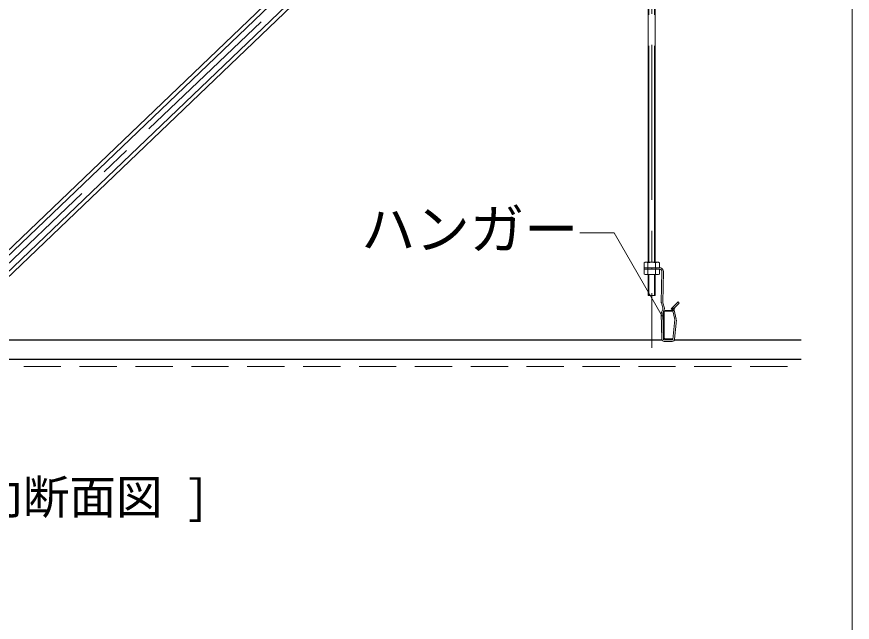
# Model space of a CAD drawing. Units: millimetres, scale not verified. Extents: x -7800 to 7800, y -5387 to 5300.
# Drawn here: x -3167 to -2090, y -335 to 446 of the extents above; entities that cross this region are included whole.
import ezdxf
from ezdxf.enums import TextEntityAlignment as Align

# ---------------------------------------------------------------- set-up
doc = ezdxf.new("R2010")
doc.units = ezdxf.units.MM
doc.header["$LTSCALE"] = 40
for name, pattern in [('CHAIN1', [8, 5, -1, 1, -1]), ('DASHED1', [1.8, 1.2, -0.6]), ('DOUBLE_CHAIN2', [12.8, 9, -1, 0.6, -0.6, 0.6, -1])]:
    doc.linetypes.add(name, pattern=pattern)
for name, color, linetype, lineweight in [('7-0_中心線', 4, 'CHAIN1', 9), ('7-1_吊り材', 7, 'Continuous', 18), ('7-2_野縁受け', 3, 'Continuous', 18), ('7-3_野縁', 2, 'Continuous', 25), ('7-4_ブレース・補強材', 4, 'Continuous', 9), ('7-6_文字', 7, 'Continuous', 18), ('7-D_パネル', 4, 'Continuous', 9), ('F-3_野縁', 7, 'Continuous', 18)]:
    doc.layers.add(name, color=color, linetype=linetype, lineweight=lineweight)
doc.styles.add('ＭＳ ゴシック', font='')
doc.styles.get('ＭＳ ゴシック').set_extended_font_data('MS Gothic')

msp = doc.modelspace()

# ---------------------------------------------------------------- linework, layer by layer
at = {"layer": '7-0_中心線'}
for p, q in [((-2348.34, 1049.3), (-2348.34, 18.65)), ((-2389.55, 881.76), (-3228.88, 77.99))]:
    msp.add_line(p, q, dxfattribs=at)
at = {"layer": '7-0_中心線', "linetype": 'Continuous'}
msp.add_line((-2348.34, 120.02), (-2348.34, 122.02), dxfattribs=at)
at = {"layer": '7-1_吊り材'}
for p, q in [((-2352.84, 920.02), (-2352.84, 129.02)), ((-2343.84, 920.02), (-2343.84, 129.02)), ((-2358.34, 122.02), (-2358.34, 120.02)), ((-2338.34, 120.02), (-2358.34, 120.02)), ((-2356.83, 129.02), (-2358.14, 128.27)), ((-2358.14, 122.02), (-2358.14, 128.27)), ((-2338.54, 122.02), (-2358.14, 122.02)), ((-2358.14, 120.02), (-2358.14, 118.22)), ((-2339.85, 129.02), (-2356.83, 129.02)), ((-2353.34, 122.02), (-2353.34, 120.02)), ((-2353.24, 122.02), (-2353.24, 128.27)), ((-2353.24, 120.02), (-2353.24, 118.22)), ((-2343.44, 122.02), (-2343.44, 128.27)), ((-2343.44, 120.02), (-2343.44, 118.22)), ((-2343.34, 122.02), (-2343.34, 120.02)), ((-2339.85, 129.02), (-2338.54, 128.27)), ((-2338.54, 122.02), (-2338.54, 128.27)), ((-2338.54, 120.02), (-2338.54, 118.22)), ((-2358.14, 118.22), (-2358.14, 113.78)), ((-2356.83, 113.02), (-2358.14, 113.78)), ((-2356.83, 113.02), (-2339.85, 113.02)), ((-2353.24, 118.22), (-2353.24, 113.78)), ((-2352.84, 113.02), (-2352.84, 86.2)), ((-2343.84, 113.02), (-2343.84, 86.2)), ((-2343.44, 118.22), (-2343.44, 113.78)), ((-2339.85, 113.02), (-2338.54, 113.78)), ((-2338.54, 118.22), (-2338.54, 113.78)), ((-2336.1, 77.39), (-2335.34, 117.02)), ((-2334.1, 77.39), (-2333.34, 117.02)), ((-2343.84, 86.2), (-2352.84, 86.2)), ((-2336.01, 76.67), (-2334.18, 69.97)), ((-2334.01, 76.67), (-2332.18, 69.97)), ((-2321.79, 67.61), (-2312.95, 76.45)), ((-2314.36, 77.86), (-2312.95, 76.45)), ((-2334.31, 68.12), (-2335.89, 64.56)), ((-2332.31, 68.12), (-2333.89, 64.56)), ((-2333.34, 37.62), (-2333.34, 65.22)), ((-2321.4, 66.85), (-2321.34, 66.59)), ((-2319.39, 67.03), (-2321.34, 66.58)), ((-2318.7, 55.02), (-2321.34, 66.59)), ((-2319.45, 67.29), (-2319.39, 67.04)), ((-2316.75, 55.48), (-2319.39, 67.04)), ((-2336.1, 63.45), (-2335.34, 30.02)), ((-2334.1, 63.45), (-2333.34, 29.52)), ((-2321.31, 29.5), (-2318.7, 55.02)), ((-2316.7, 54.94), (-2319, 29.89)), ((-2321.81, 29.02), (-2332.84, 29.02)), ((-2322, 27.02), (-2332.34, 27.02))]:
    msp.add_line(p, q, dxfattribs=at)
at = {"layer": '7-1_吊り材', "linetype": 'DOUBLE_CHAIN2'}
for p, q in [((-2351.94, 920.02), (-2351.94, 129.02)), ((-2344.74, 920.02), (-2344.74, 129.02)), ((-2351.94, 113.02), (-2351.94, 86.2)), ((-2344.74, 113.02), (-2344.74, 86.2))]:
    msp.add_line(p, q, dxfattribs=at)
at = {"layer": '7-1_吊り材'}
msp.add_lwpolyline([(-2314.36, 77.86), (-2323.2, 69.02), (-2321.79, 67.61)], dxfattribs=at)
for centre, radius, start, end in [((-2354.94, 122.25), 6.81, 96.34293, 118.04131), ((-2355.86, 124.15), 4.88, 57.57117, 88.04457), ((-2348.34, 112.81), 16.22, 72.41203, 107.58795), ((-2340.83, 124.15), 4.88, 91.95541, 122.42882), ((-2341.74, 122.25), 6.81, 61.95868, 83.65706), ((-2338.34, 117.02), 5, 13.88654, 90), ((-2338.34, 117.02), 3, 23.57818, 90), ((-2354.94, 119.8), 6.81, 241.95868, 263.65706), ((-2355.86, 117.9), 4.88, 271.95541, 302.42882), ((-2348.34, 129.24), 16.22, 252.41203, 287.58795), ((-2340.83, 117.9), 4.88, 237.57117, 268.04457), ((-2341.74, 119.8), 6.81, 276.34293, 298.04131), ((-2337.44, 117.21), 2.1, 354.83222, 28.74595), ((-2336.8, 117.21), 3.46, 356.88273, 17.00381), ((-2333.1, 77.39), 3, 180, 194.03624), ((-2331.1, 77.39), 3, 180, 194.03624), ((-2337.09, 69.24), 3, 338.19859, 14.03624), ((-2335.09, 69.24), 3, 338.19859, 14.03624), ((-2315.55, 68.19), 6, 183.18969, 192.875), ((-2315.55, 68.19), 4, 135, 183.18969), ((-2315.55, 68.19), 4, 183.18969, 192.875), ((-2333.1, 63.45), 3, 158.19859, 180), ((-2331.1, 63.45), 3, 158.19859, 180), ((-2332.34, 30.02), 3, 180, 270), ((-2332.84, 29.52), 0.5, 180, 270), ((-2322, 30.02), 3, 270, 357.35745), ((-2321.81, 29.52), 0.5, 270, 356.69813)]:
    msp.add_arc(centre, radius, start, end, dxfattribs=at)
at = {"layer": '7-1_吊り材', "linetype": 'DASHED1'}
msp.add_arc((-2315.55, 68.19), 6, 135, 183.18969, dxfattribs=at)
at = {"layer": '7-2_野縁受け'}
for p, q in [((-2333.44, 31.22), (-2333.44, 64.82)), ((-2332.24, 31.22), (-2332.24, 64.82)), ((-2331.24, 65.82), (-2321.44, 65.82)), ((-2331.24, 29.02), (-2321.44, 29.02))]:
    msp.add_line(p, q, dxfattribs=at)
for points in [[(-2331.24, 67.02), (-2321.44, 67.02), (-2321.44, 65.82)], [(-2331.24, 30.22), (-2321.44, 30.22), (-2321.44, 29.02)]]:
    msp.add_lwpolyline(points, dxfattribs=at)
for centre, radius, start, end in [((-2331.24, 64.82), 2.2, 90, 180), ((-2331.24, 64.82), 1, 90, 180), ((-2331.24, 31.22), 2.2, 180, 270), ((-2331.24, 31.22), 1, 180, 270)]:
    msp.add_arc(centre, radius, start, end, dxfattribs=at)
at = {"layer": '7-3_野縁'}
for p, q in [((-3215.35, 29.02), (-2335.29, 29.02)), ((-2319.05, 29.02), (-2155.95, 29.02)), ((-4453.6, 4.02), (-2155.95, 4.02))]:
    msp.add_line(p, q, dxfattribs=at)
at = {"layer": '7-4_ブレース・補強材'}
for p, q in [((-2399.43, 882.67), (-3230.56, 86.77)), ((-2389.06, 871.84), (-3220.52, 75.61)), ((-2385.6, 868.23), (-3217.06, 72)), ((-2441.53, 849.28), (-3234.01, 90.38))]:
    msp.add_line(p, q, dxfattribs=at)
at = {"layer": '7-6_文字'}
for p, q in [((-2441.18, 167.04), (-2397.01, 167.04)), ((-2397.01, 167.04), (-2334.99, 59.62))]:
    msp.add_line(p, q, dxfattribs=at)
at = {"layer": '7-6_文字', "color": 4, "lineweight": 9}
msp.add_line((-2319.8, 72.43), (-2318.25, 73.97), dxfattribs=at)
at = {"layer": '7-D_パネル', "linetype": 'DASHED1'}
msp.add_line((-4453.6, -5.48), (-2155.95, -5.48), dxfattribs=at)
at = {"layer": 'F-3_野縁', "color": 3}
msp.add_line((-2090, 1220), (-2090, -4500), dxfattribs=at)

# ---------------------------------------------------------------- texts
at = {"layer": '7-6_文字', "style": 'ＭＳ ゴシック'}
for s, height, p in [('ハンガー', 51.32, (-2722.9, 130.69)), ('[ 野縁受け方向断面図 ]', 43.99, (-3578.56, -208.64))]:
    msp.add_text(s, height=height, dxfattribs=at).set_placement(p, align=Align.BOTTOM_LEFT)

doc.saveas('drawing.dxf')
